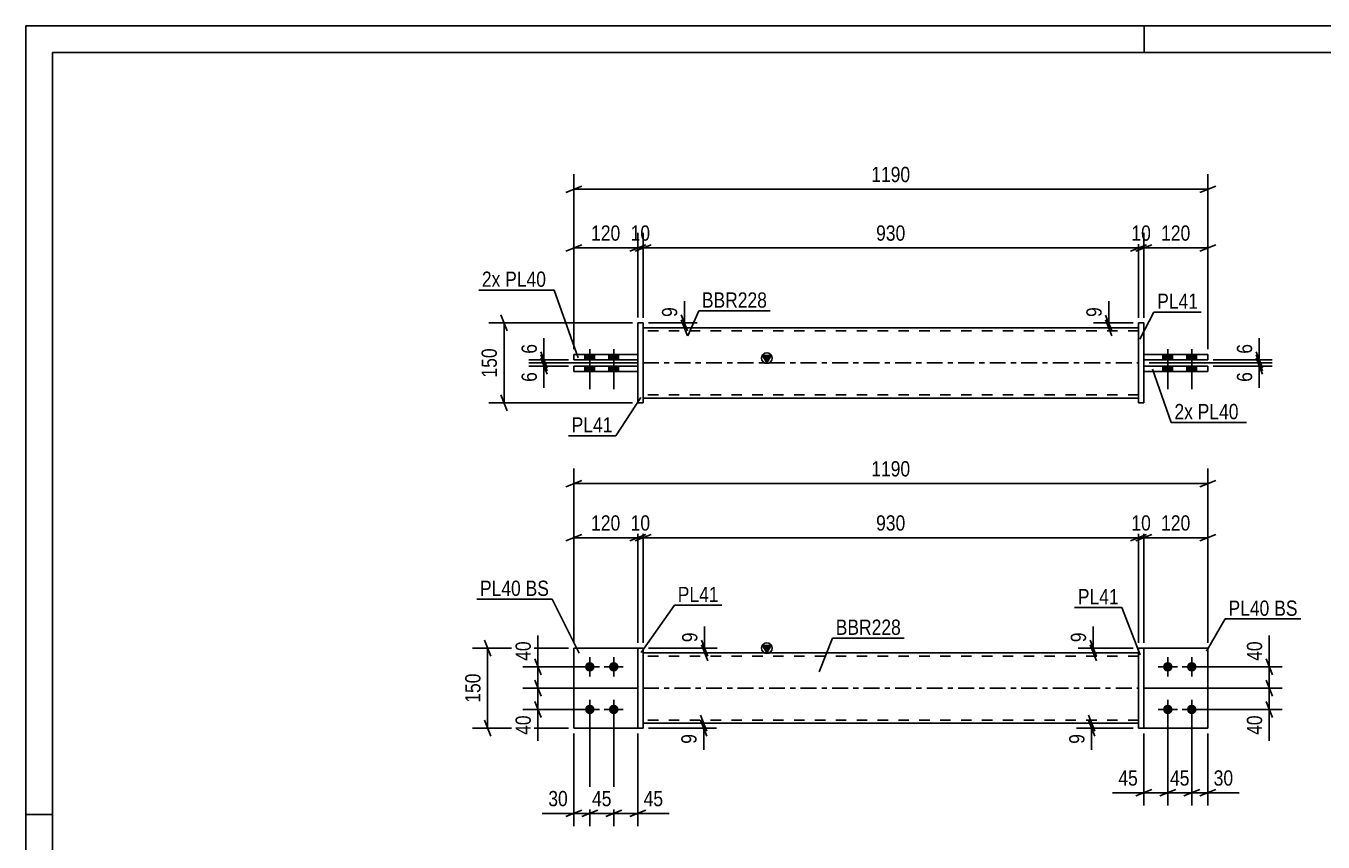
# Model space of a CAD drawing. Header units: millimetres. Extents: x 0 to 420, y 0 to 297.
# Drawn here: x 0 to 243.6, y 143.8 to 297 of the extents above; entities that cross this region are included whole.
import ezdxf

# ---------------------------------------------------------------- set-up
doc = ezdxf.new("R2010")
doc.units = ezdxf.units.MM
doc.linetypes.add('DXK_LINE_DOT2', pattern=[3.9198, 1.9599, -1.9599])
doc.linetypes.add('DXK_LINE_DOT3', pattern=[5.9187, 2.979, -0.9799, 0.9799, -0.9799])
doc.styles.add('Arial Narrow', font='ARIALN.TTF', dxfattribs={"height": 0.2})

# ---------------------------------------------------------------- blocks, each defined once
blk = doc.blocks.new('Unknown-581593224-1127')
at = {"color": 5, "linetype": 'Continuous'}
for p, q in [((420, 297), (0, 297)), ((0, 297), (0, 0)), ((0, 292), (0, 297)), ((210, 292), (210, 297)), ((415, 292), (5, 292)), ((5, 292), (5, 5)), ((5, 149), (0, 149))]:
    blk.add_line(p, q, dxfattribs=at)
blk = doc.blocks.new('Part-581593224-1392 - 1364')
at = {"color": 2, "linetype": 'Continuous'}
for p, q in [((209.92, 180.2), (208.92, 180.2)), ((208.92, 165.2), (208.92, 180.2)), ((209.92, 180.2), (209.92, 165.2)), ((209.92, 165.2), (208.92, 165.2))]:
    blk.add_line(p, q, dxfattribs=at)
blk = doc.blocks.new('Bolt-581593224-1403 - 1364')
at = {"linetype": 'Continuous'}
for points in [[(105.88, 175.8, -1), (105.88, 177.6, -1)], [(110.38, 175.8, -1), (110.38, 177.6, -1)], [(105.88, 167.8, -1), (105.88, 169.6, -1)], [(110.38, 167.8, -1), (110.38, 169.6, -1)]]:
    blk.add_hatch(color=1, dxfattribs=at).paths.add_polyline_path(points)
at = {"color": 1, "linetype": 'Continuous'}
for p, q in [((105.88, 174.9), (105.88, 178.5)), ((110.38, 174.9), (110.38, 178.5)), ((107.68, 176.7), (104.08, 176.7)), ((112.18, 176.7), (108.58, 176.7)), ((107.68, 168.7), (104.08, 168.7)), ((105.88, 166.9), (105.88, 170.5)), ((112.18, 168.7), (108.58, 168.7)), ((110.38, 166.9), (110.38, 170.5))]:
    blk.add_line(p, q, dxfattribs=at)
blk = doc.blocks.new('Bolt-581593224-1404 - 1364')
at = {"linetype": 'Continuous'}
for points in [[(214.42, 177.6, -1), (214.42, 175.8, -1)], [(218.92, 177.6, -1), (218.92, 175.8, -1)], [(214.42, 169.6, -1), (214.42, 167.8, -1)], [(218.92, 169.6, -1), (218.92, 167.8, -1)]]:
    blk.add_hatch(color=1, dxfattribs=at).paths.add_polyline_path(points)
at = {"color": 1, "linetype": 'Continuous'}
for p, q in [((214.42, 178.5), (214.42, 174.9)), ((218.92, 178.5), (218.92, 174.9)), ((212.62, 176.7), (216.22, 176.7)), ((217.12, 176.7), (220.72, 176.7)), ((212.62, 168.7), (216.22, 168.7)), ((214.42, 170.5), (214.42, 166.9)), ((217.12, 168.7), (220.72, 168.7)), ((218.92, 170.5), (218.92, 166.9))]:
    blk.add_line(p, q, dxfattribs=at)
blk = doc.blocks.new('Part-581593224-1409 - 1364')
at = {"color": 2, "linetype": 'Continuous'}
for p, q in [((115.88, 180.2), (114.88, 180.2)), ((114.88, 180.2), (114.88, 165.2)), ((115.88, 165.2), (115.88, 180.2)), ((115.88, 165.2), (114.88, 165.2))]:
    blk.add_line(p, q, dxfattribs=at)
blk = doc.blocks.new('Part-581593224-1424 - 1364')
at = {"color": 7, "linetype": 'DXK_LINE_DOT2'}
for p, q in [((114.88, 180.2), (102.88, 180.2)), ((102.88, 180.2), (102.88, 165.2)), ((114.88, 165.2), (114.88, 180.2)), ((102.88, 165.2), (114.88, 165.2))]:
    blk.add_line(p, q, dxfattribs=at)
blk = doc.blocks.new('Part-581593224-1429 - 1364')
at = {"color": 2, "linetype": 'Continuous'}
for p, q in [((114.88, 180.2), (102.88, 180.2)), ((102.88, 165.2), (102.88, 180.2)), ((114.88, 165.2), (102.88, 165.2))]:
    blk.add_line(p, q, dxfattribs=at)
at = {"color": 7, "linetype": 'DXK_LINE_DOT2'}
blk.add_line((114.88, 165.2), (114.88, 180.2), dxfattribs=at)
blk = doc.blocks.new('Part-581593224-1444 - 1364')
at = {"linetype": 'Continuous'}
blk.add_hatch(color=2, dxfattribs=at).paths.add_polyline_path([(139.14, 179.3), (138.34, 180.7), (139.94, 180.7)])
at = {"color": 2, "linetype": 'Continuous'}
for p, q in [((139.14, 179.3), (138.34, 180.7)), ((138.34, 180.7), (139.94, 180.7)), ((139.94, 180.7), (139.14, 179.3)), ((115.88, 179.3), (208.92, 179.3)), ((115.88, 166.1), (208.92, 166.1))]:
    blk.add_line(p, q, dxfattribs=at)
at = {"color": 7, "linetype": 'DXK_LINE_DOT2'}
for p, q in [((115.88, 166.1), (115.88, 179.3)), ((208.92, 178.7), (115.88, 178.7)), ((208.92, 179.3), (208.92, 166.1)), ((208.92, 166.7), (115.88, 166.7))]:
    blk.add_line(p, q, dxfattribs=at)
at = {"color": 7, "linetype": 'DXK_LINE_DOT3'}
blk.add_line((115.88, 172.7), (208.92, 172.7), dxfattribs=at)
at = {"color": 2, "linetype": 'Continuous'}
blk.add_circle((139.14, 180.2), 1, dxfattribs=at)
blk = doc.blocks.new('Part-581593224-1449 - 1364')
at = {"color": 2, "linetype": 'Continuous'}
for p, q in [((221.92, 180.2), (209.92, 180.2)), ((221.92, 165.2), (221.92, 180.2)), ((209.92, 165.2), (221.92, 165.2))]:
    blk.add_line(p, q, dxfattribs=at)
at = {"color": 7, "linetype": 'DXK_LINE_DOT2'}
blk.add_line((209.92, 180.2), (209.92, 165.2), dxfattribs=at)
blk = doc.blocks.new('Part-581593224-1454 - 1364')
at = {"color": 7, "linetype": 'DXK_LINE_DOT2'}
for p, q in [((221.92, 180.2), (209.92, 180.2)), ((209.92, 180.2), (209.92, 165.2)), ((221.92, 165.2), (221.92, 180.2)), ((209.92, 165.2), (221.92, 165.2))]:
    blk.add_line(p, q, dxfattribs=at)
blk = doc.blocks.new('Part-581593224-1786 - 1771')
at = {"color": 2, "linetype": 'Continuous'}
for p, q in [((102.88, 235.35), (114.88, 235.35)), ((102.88, 234.35), (102.88, 235.35)), ((114.88, 234.35), (102.88, 234.35)), ((114.88, 235.35), (114.88, 234.35))]:
    blk.add_line(p, q, dxfattribs=at)
blk = doc.blocks.new('Part-581593224-1781 - 1771')
at = {"color": 2, "linetype": 'Continuous'}
for p, q in [((115.88, 241.25), (114.88, 241.25)), ((114.88, 241.25), (114.88, 226.25)), ((115.88, 226.25), (115.88, 241.25)), ((114.88, 226.25), (115.88, 226.25))]:
    blk.add_line(p, q, dxfattribs=at)
blk = doc.blocks.new('Part-581593224-1791 - 1771')
at = {"color": 2, "linetype": 'Continuous'}
for p, q in [((102.88, 232.15), (102.88, 233.15)), ((102.88, 233.15), (114.88, 233.15)), ((114.88, 232.15), (102.88, 232.15)), ((114.88, 233.15), (114.88, 232.15))]:
    blk.add_line(p, q, dxfattribs=at)
blk = doc.blocks.new('Bolt-581593224-1775 - 1771')
at = {"linetype": 'Continuous'}
for points in [[(104.98, 234.35), (106.78, 234.35), (106.78, 235.35), (104.98, 235.35)], [(104.98, 234.35), (106.78, 234.35), (106.78, 235.35), (104.98, 235.35)], [(109.48, 234.35), (111.28, 234.35), (111.28, 235.35), (109.48, 235.35)], [(109.48, 234.35), (111.28, 234.35), (111.28, 235.35), (109.48, 235.35)], [(104.98, 232.15), (106.78, 232.15), (106.78, 233.15), (104.98, 233.15)], [(104.98, 232.15), (106.78, 232.15), (106.78, 233.15), (104.98, 233.15)], [(109.48, 232.15), (111.28, 232.15), (111.28, 233.15), (109.48, 233.15)], [(109.48, 232.15), (111.28, 232.15), (111.28, 233.15), (109.48, 233.15)]]:
    blk.add_hatch(color=1, dxfattribs=at).paths.add_polyline_path(points)
at = {"color": 1, "linetype": 'Continuous'}
for p, q in [((105.88, 236.35), (105.88, 228.85)), ((105.88, 236.35), (105.88, 228.85)), ((110.38, 236.35), (110.38, 228.85)), ((110.38, 236.35), (110.38, 228.85)), ((104.98, 235.35), (104.98, 234.35)), ((104.98, 235.35), (104.98, 234.35)), ((106.78, 235.35), (106.78, 234.35)), ((106.78, 235.35), (106.78, 234.35)), ((109.48, 235.35), (109.48, 234.35)), ((109.48, 235.35), (109.48, 234.35)), ((111.28, 235.35), (111.28, 234.35)), ((111.28, 235.35), (111.28, 234.35)), ((104.98, 233.15), (104.98, 232.15)), ((104.98, 233.15), (104.98, 232.15)), ((106.78, 233.15), (106.78, 232.15)), ((106.78, 233.15), (106.78, 232.15)), ((109.48, 233.15), (109.48, 232.15)), ((109.48, 233.15), (109.48, 232.15)), ((111.28, 233.15), (111.28, 232.15)), ((111.28, 233.15), (111.28, 232.15))]:
    blk.add_line(p, q, dxfattribs=at)
blk = doc.blocks.new('Bolt-581593224-1776 - 1771')
at = {"linetype": 'Continuous'}
for points in [[(215.32, 235.34), (213.52, 235.34), (213.52, 234.34), (215.32, 234.34)], [(215.32, 235.34), (213.52, 235.34), (213.52, 234.34), (215.32, 234.34)], [(219.82, 235.34), (218.02, 235.34), (218.02, 234.34), (219.82, 234.34)], [(219.82, 235.34), (218.02, 235.34), (218.02, 234.34), (219.82, 234.34)], [(215.32, 233.14), (213.52, 233.14), (213.52, 232.14), (215.32, 232.14)], [(215.32, 233.14), (213.52, 233.14), (213.52, 232.14), (215.32, 232.14)], [(219.82, 233.14), (218.02, 233.14), (218.02, 232.14), (219.82, 232.14)], [(219.82, 233.14), (218.02, 233.14), (218.02, 232.14), (219.82, 232.14)]]:
    blk.add_hatch(color=1, dxfattribs=at).paths.add_polyline_path(points)
at = {"color": 1, "linetype": 'Continuous'}
for p, q in [((214.42, 236.34), (214.42, 228.84)), ((214.42, 236.34), (214.42, 228.84)), ((218.92, 236.34), (218.92, 228.84)), ((218.92, 236.34), (218.92, 228.84)), ((213.52, 235.34), (213.52, 234.34)), ((213.52, 235.34), (213.52, 234.34)), ((215.32, 235.34), (215.32, 234.34)), ((215.32, 235.34), (215.32, 234.34)), ((218.02, 235.34), (218.02, 234.34)), ((218.02, 235.34), (218.02, 234.34)), ((219.82, 235.34), (219.82, 234.34)), ((219.82, 235.34), (219.82, 234.34)), ((213.52, 233.14), (213.52, 232.14)), ((213.52, 233.14), (213.52, 232.14)), ((215.32, 233.14), (215.32, 232.14)), ((215.32, 233.14), (215.32, 232.14)), ((218.02, 233.14), (218.02, 232.14)), ((218.02, 233.14), (218.02, 232.14)), ((219.82, 233.14), (219.82, 232.14)), ((219.82, 233.14), (219.82, 232.14))]:
    blk.add_line(p, q, dxfattribs=at)
blk = doc.blocks.new('Part-581593224-1796 - 1771')
at = {"color": 2, "linetype": 'Continuous'}
for p, q in [((208.92, 226.24), (208.92, 241.24)), ((208.92, 241.24), (209.92, 241.24)), ((209.92, 241.24), (209.92, 226.24)), ((209.92, 226.24), (208.92, 226.24))]:
    blk.add_line(p, q, dxfattribs=at)
blk = doc.blocks.new('Part-581593224-1801 - 1771')
at = {"linetype": 'Continuous'}
blk.add_hatch(color=2, dxfattribs=at).paths.add_polyline_path([(139.14, 233.74), (138.34, 235.14), (139.94, 235.14)])
at = {"color": 2, "linetype": 'Continuous'}
for p, q in [((115.88, 240.34), (208.92, 240.34)), ((139.14, 233.74), (138.34, 235.14)), ((138.34, 235.14), (139.94, 235.14)), ((139.94, 235.14), (139.14, 233.74)), ((115.88, 227.14), (208.92, 227.14))]:
    blk.add_line(p, q, dxfattribs=at)
at = {"color": 7, "linetype": 'DXK_LINE_DOT2'}
for p, q in [((115.88, 240.34), (115.88, 227.14)), ((208.92, 239.74), (115.88, 239.74)), ((208.92, 240.34), (208.92, 227.14)), ((208.92, 227.74), (115.88, 227.74))]:
    blk.add_line(p, q, dxfattribs=at)
at = {"color": 7, "linetype": 'DXK_LINE_DOT3'}
blk.add_line((115.88, 233.74), (208.92, 233.74), dxfattribs=at)
at = {"color": 2, "linetype": 'Continuous'}
blk.add_circle((139.14, 234.64), 1, dxfattribs=at)
blk = doc.blocks.new('Part-581593224-1806 - 1771')
at = {"color": 2, "linetype": 'Continuous'}
for p, q in [((221.92, 233.14), (209.92, 233.14)), ((209.92, 233.14), (209.92, 232.14)), ((209.92, 232.14), (221.92, 232.14)), ((221.92, 232.14), (221.92, 233.14))]:
    blk.add_line(p, q, dxfattribs=at)
blk = doc.blocks.new('Part-581593224-1811 - 1771')
at = {"color": 2, "linetype": 'Continuous'}
for p, q in [((221.92, 235.34), (209.92, 235.34)), ((209.92, 235.34), (209.92, 234.34)), ((209.92, 234.34), (221.92, 234.34)), ((221.92, 234.34), (221.92, 235.34))]:
    blk.add_line(p, q, dxfattribs=at)
blk = doc.blocks.new('StraightDimension-581593224-1456 - 1364')
at = {"color": 7, "linetype": 'Continuous'}
for p, q in [((199.82, 181.7), (201.02, 178.7)), ((201.02, 177.8), (199.82, 180.8)), ((207.92, 180.2), (197.57, 180.2)), ((207.92, 179.3), (197.57, 179.3)), ((200.42, 179.3), (200.42, 180.2))]:
    blk.add_line(p, q, dxfattribs=at)
at = {"color": 0}
blk.add_wipeout([(199.67, 183.75), (195.47, 183.75), (195.47, 180.72), (199.67, 180.72)], dxfattribs=at)
at = {"color": 7, "linetype": 'Continuous'}
blk.add_line((200.42, 180.2), (200.42, 184.28), dxfattribs=at)
blk.add_line((200.42, 180.2), (200.42, 184.28), dxfattribs=at)
at = {"color": 3, "style": 'Arial Narrow'}
blk.add_text('9', height=2.86, rotation=90.0002, dxfattribs=at).set_placement((199.07, 181.32))
blk = doc.blocks.new('StraightDimension-581593224-1467 - 1364')
at = {"color": 7, "linetype": 'Continuous'}
for p, q in [((232.88, 178.2), (234.08, 175.2)), ((219.92, 176.7), (235.88, 176.7)), ((233.48, 172.7), (233.48, 176.7)), ((234.08, 171.2), (232.88, 174.2)), ((209.92, 172.7), (235.88, 172.7))]:
    blk.add_line(p, q, dxfattribs=at)
at = {"color": 0}
blk.add_wipeout([(232.73, 182.08), (228.53, 182.08), (228.53, 177.22), (232.73, 177.22)], dxfattribs=at)
at = {"color": 7, "linetype": 'Continuous'}
blk.add_line((233.48, 176.7), (233.48, 182.6), dxfattribs=at)
blk.add_line((233.48, 176.7), (233.48, 182.6), dxfattribs=at)
at = {"color": 3, "style": 'Arial Narrow'}
blk.add_text('40', height=2.863, rotation=90.0002, dxfattribs=at).set_placement((232.13, 177.82))
blk = doc.blocks.new('StraightDimension-581593224-1718 - 1364')
at = {"color": 7, "linetype": 'Continuous'}
for p, q in [((102.88, 181.2), (102.88, 203.77)), ((114.88, 181.2), (114.88, 203.77)), ((101.38, 200.32), (104.38, 201.52)), ((102.88, 200.92), (114.88, 200.92)), ((116.38, 201.52), (113.38, 200.32))]:
    blk.add_line(p, q, dxfattribs=at)
at = {"color": 0}
blk.add_wipeout([(112.22, 201.67), (112.22, 205.87), (105.53, 205.87), (105.53, 201.67)], dxfattribs=at)
at = {"color": 3, "style": 'Arial Narrow'}
blk.add_text('120', height=2.863, dxfattribs=at).set_placement((106.13, 202.27))
blk = doc.blocks.new('StraightDimension-581593224-1590 - 1364')
at = {"color": 7, "linetype": 'Continuous'}
for p, q in [((126.83, 181.7), (128.03, 178.7)), ((128.03, 177.8), (126.83, 180.8)), ((116.88, 180.2), (129.83, 180.2)), ((116.88, 179.3), (129.83, 179.3)), ((127.43, 179.3), (127.43, 180.2))]:
    blk.add_line(p, q, dxfattribs=at)
at = {"color": 0}
blk.add_wipeout([(126.68, 183.75), (122.48, 183.75), (122.48, 180.72), (126.68, 180.72)], dxfattribs=at)
at = {"color": 7, "linetype": 'Continuous'}
blk.add_line((127.43, 180.2), (127.43, 184.28), dxfattribs=at)
blk.add_line((127.43, 180.2), (127.43, 184.28), dxfattribs=at)
at = {"color": 3, "style": 'Arial Narrow'}
blk.add_text('9', height=2.86, rotation=90.0002, dxfattribs=at).set_placement((126.08, 181.32))
blk = doc.blocks.new('StraightDimension-581593224-1599 - 1364')
at = {"color": 7, "linetype": 'Continuous'}
for p, q in [((116.88, 166.1), (129.68, 166.1)), ((126.68, 167.6), (127.88, 164.6)), ((127.88, 163.7), (126.68, 166.7)), ((127.28, 165.2), (127.28, 166.1)), ((116.88, 165.2), (129.68, 165.2))]:
    blk.add_line(p, q, dxfattribs=at)
at = {"color": 0}
blk.add_wipeout([(126.53, 164.67), (122.33, 164.67), (122.33, 161.65), (126.53, 161.65)], dxfattribs=at)
at = {"color": 7, "linetype": 'Continuous'}
blk.add_line((127.28, 165.2), (127.28, 161.12), dxfattribs=at)
blk.add_line((127.28, 165.2), (127.28, 161.12), dxfattribs=at)
at = {"color": 3, "style": 'Arial Narrow'}
blk.add_text('9', height=2.86, rotation=90.0002, dxfattribs=at).set_placement((125.93, 162.25))
blk = doc.blocks.new('StraightDimension-581593224-1530 - 1364')
at = {"color": 7, "linetype": 'Continuous'}
for p, q in [((214.42, 167.7), (214.42, 150.65)), ((218.92, 167.7), (218.92, 150.65)), ((212.92, 152.45), (215.92, 153.65)), ((220.42, 153.65), (217.42, 152.45)), ((214.42, 153.05), (218.92, 153.05))]:
    blk.add_line(p, q, dxfattribs=at)
at = {"color": 0}
blk.add_wipeout([(219.09, 153.8), (219.09, 158), (214.24, 158), (214.24, 153.8)], dxfattribs=at)
at = {"color": 3, "style": 'Arial Narrow'}
blk.add_text('45', height=2.863, dxfattribs=at).set_placement((214.84, 154.4))
blk = doc.blocks.new('StraightDimension-581593224-1540 - 1364')
at = {"color": 7, "linetype": 'Continuous'}
for p, q in [((218.92, 167.7), (218.92, 150.65)), ((221.92, 164.2), (221.92, 150.65)), ((217.42, 152.45), (220.42, 153.65)), ((223.42, 153.65), (220.42, 152.45)), ((218.92, 153.05), (221.92, 153.05))]:
    blk.add_line(p, q, dxfattribs=at)
at = {"color": 0}
blk.add_wipeout([(227.3, 153.8), (227.3, 158), (222.44, 158), (222.44, 153.8)], dxfattribs=at)
at = {"color": 7, "linetype": 'Continuous'}
blk.add_line((221.92, 153.05), (227.82, 153.05), dxfattribs=at)
blk.add_line((221.92, 153.05), (227.82, 153.05), dxfattribs=at)
at = {"color": 3, "style": 'Arial Narrow'}
blk.add_text('30', height=2.863, dxfattribs=at).set_placement((223.04, 154.4))
blk = doc.blocks.new('StraightDimension-581593224-1653 - 1364')
at = {"color": 7, "linetype": 'Continuous'}
for p, q in [((209.92, 181.2), (209.92, 203.77)), ((221.92, 181.2), (221.92, 203.77)), ((208.42, 200.32), (211.42, 201.52)), ((209.92, 200.92), (221.92, 200.92)), ((223.42, 201.52), (220.42, 200.32))]:
    blk.add_line(p, q, dxfattribs=at)
at = {"color": 0}
blk.add_wipeout([(219.26, 201.67), (219.26, 205.87), (212.57, 205.87), (212.57, 201.67)], dxfattribs=at)
at = {"color": 3, "style": 'Arial Narrow'}
blk.add_text('120', height=2.863, dxfattribs=at).set_placement((213.17, 202.27))
blk = doc.blocks.new('StraightDimension-581593224-1692 - 1364')
at = {"color": 7, "linetype": 'Continuous'}
for p, q in [((115.88, 181.2), (115.88, 203.77)), ((208.92, 181.2), (208.92, 203.77)), ((117.38, 201.52), (114.38, 200.32)), ((115.88, 200.92), (208.92, 200.92)), ((207.42, 200.32), (210.42, 201.52))]:
    blk.add_line(p, q, dxfattribs=at)
at = {"color": 0}
blk.add_wipeout([(165.74, 201.67), (165.74, 205.87), (159.05, 205.87), (159.05, 201.67)], dxfattribs=at)
at = {"color": 3, "style": 'Arial Narrow'}
blk.add_text('930', height=2.863, dxfattribs=at).set_placement((159.65, 202.27))
blk = doc.blocks.new('StraightDimension-581593224-1628 - 1364')
at = {"color": 7, "linetype": 'Continuous'}
for p, q in [((105.88, 167.7), (105.88, 146.78)), ((102.88, 164.2), (102.88, 146.78)), ((101.38, 148.58), (104.38, 149.78)), ((102.88, 149.18), (105.88, 149.18)), ((107.38, 149.78), (104.38, 148.58))]:
    blk.add_line(p, q, dxfattribs=at)
at = {"color": 0}
blk.add_wipeout([(102.35, 149.93), (102.35, 154.13), (97.49, 154.13), (97.49, 149.93)], dxfattribs=at)
at = {"color": 7, "linetype": 'Continuous'}
blk.add_line((102.88, 149.18), (96.97, 149.18), dxfattribs=at)
blk.add_line((102.88, 149.18), (96.97, 149.18), dxfattribs=at)
at = {"color": 3, "style": 'Arial Narrow'}
blk.add_text('30', height=2.863, dxfattribs=at).set_placement((98.09, 150.53))
blk = doc.blocks.new('StraightDimension-581593224-1675 - 1364')
at = {"color": 7, "linetype": 'Continuous'}
for p, q in [((208.92, 181.2), (208.92, 203.77)), ((209.92, 181.2), (209.92, 203.77)), ((207.42, 200.32), (210.42, 201.52)), ((211.42, 201.52), (208.42, 200.32)), ((208.92, 200.92), (209.92, 200.92))]:
    blk.add_line(p, q, dxfattribs=at)
at = {"color": 0}
blk.add_wipeout([(211.84, 201.67), (211.84, 205.87), (206.99, 205.87), (206.99, 201.67)], dxfattribs=at)
at = {"color": 3, "style": 'Arial Narrow'}
blk.add_text('10', height=2.863, dxfattribs=at).set_placement((207.59, 202.27))
blk = doc.blocks.new('StraightDimension-581593224-1486 - 1364')
at = {"color": 7, "linetype": 'Continuous'}
for p, q in [((232.88, 174.2), (234.08, 171.2)), ((209.92, 172.7), (235.88, 172.7)), ((233.48, 168.7), (233.48, 172.7)), ((219.92, 168.7), (235.88, 168.7)), ((234.08, 167.2), (232.88, 170.2))]:
    blk.add_line(p, q, dxfattribs=at)
at = {"color": 0}
blk.add_wipeout([(232.73, 168.17), (228.53, 168.17), (228.53, 163.32), (232.73, 163.32)], dxfattribs=at)
at = {"color": 7, "linetype": 'Continuous'}
blk.add_line((233.48, 168.7), (233.48, 162.79), dxfattribs=at)
blk.add_line((233.48, 168.7), (233.48, 162.79), dxfattribs=at)
at = {"color": 3, "style": 'Arial Narrow'}
blk.add_text('40', height=2.863, rotation=90.0002, dxfattribs=at).set_placement((232.13, 163.92))
blk = doc.blocks.new('StraightDimension-581593224-1500 - 1364')
at = {"color": 7, "linetype": 'Continuous'}
for p, q in [((87.3, 178.7), (86.1, 181.7)), ((101.88, 180.2), (83.85, 180.2)), ((86.7, 165.2), (86.7, 180.2)), ((86.1, 166.7), (87.3, 163.7)), ((101.88, 165.2), (83.85, 165.2))]:
    blk.add_line(p, q, dxfattribs=at)
at = {"color": 0}
blk.add_wipeout([(85.95, 176.04), (81.75, 176.04), (81.75, 169.36), (85.95, 169.36)], dxfattribs=at)
at = {"color": 3, "style": 'Arial Narrow'}
blk.add_text('150', height=2.863, rotation=90.0002, dxfattribs=at).set_placement((85.35, 169.96))
blk = doc.blocks.new('StraightDimension-581593224-1514 - 1364')
at = {"color": 7, "linetype": 'Continuous'}
for p, q in [((214.42, 167.7), (214.42, 150.65)), ((209.92, 164.2), (209.92, 150.65)), ((208.42, 152.45), (211.42, 153.65)), ((215.92, 153.65), (212.92, 152.45)), ((209.92, 153.05), (214.42, 153.05))]:
    blk.add_line(p, q, dxfattribs=at)
at = {"color": 0}
blk.add_wipeout([(209.39, 153.8), (209.39, 158), (204.54, 158), (204.54, 153.8)], dxfattribs=at)
at = {"color": 7, "linetype": 'Continuous'}
blk.add_line((209.92, 153.05), (204.01, 153.05), dxfattribs=at)
blk.add_line((209.92, 153.05), (204.01, 153.05), dxfattribs=at)
at = {"color": 3, "style": 'Arial Narrow'}
blk.add_text('45', height=2.863, dxfattribs=at).set_placement((205.14, 154.4))
blk = doc.blocks.new('StraightDimension-581593224-1554 - 1364')
at = {"color": 7, "linetype": 'Continuous'}
for p, q in [((207.92, 166.1), (197.27, 166.1)), ((199.52, 167.6), (200.72, 164.6)), ((200.72, 163.7), (199.52, 166.7)), ((200.12, 165.2), (200.12, 166.1)), ((207.92, 165.2), (197.27, 165.2))]:
    blk.add_line(p, q, dxfattribs=at)
at = {"color": 0}
blk.add_wipeout([(199.37, 164.67), (195.17, 164.67), (195.17, 161.65), (199.37, 161.65)], dxfattribs=at)
at = {"color": 7, "linetype": 'Continuous'}
blk.add_line((200.12, 165.2), (200.12, 161.12), dxfattribs=at)
blk.add_line((200.12, 165.2), (200.12, 161.12), dxfattribs=at)
at = {"color": 3, "style": 'Arial Narrow'}
blk.add_text('9', height=2.86, rotation=90.0002, dxfattribs=at).set_placement((198.77, 162.25))
blk = doc.blocks.new('StraightDimension-581593224-1563 - 1364')
at = {"color": 7, "linetype": 'Continuous'}
for p, q in [((95.55, 178.2), (96.75, 175.2)), ((104.88, 176.7), (93.3, 176.7)), ((96.15, 172.7), (96.15, 176.7)), ((96.75, 171.2), (95.55, 174.2)), ((114.88, 172.7), (93.3, 172.7))]:
    blk.add_line(p, q, dxfattribs=at)
at = {"color": 0}
blk.add_wipeout([(95.4, 182.08), (91.2, 182.08), (91.2, 177.22), (95.4, 177.22)], dxfattribs=at)
at = {"color": 7, "linetype": 'Continuous'}
blk.add_line((96.15, 176.7), (96.15, 182.6), dxfattribs=at)
blk.add_line((96.15, 176.7), (96.15, 182.6), dxfattribs=at)
at = {"color": 3, "style": 'Arial Narrow'}
blk.add_text('40', height=2.863, rotation=90.0002, dxfattribs=at).set_placement((94.8, 177.82))
blk = doc.blocks.new('StraightDimension-581593224-1576 - 1364')
at = {"color": 7, "linetype": 'Continuous'}
for p, q in [((95.55, 174.2), (96.75, 171.2)), ((114.88, 172.7), (93.3, 172.7)), ((96.15, 168.7), (96.15, 172.7)), ((104.88, 168.7), (93.3, 168.7)), ((96.75, 167.2), (95.55, 170.2))]:
    blk.add_line(p, q, dxfattribs=at)
at = {"color": 0}
blk.add_wipeout([(95.4, 168.17), (91.2, 168.17), (91.2, 163.32), (95.4, 163.32)], dxfattribs=at)
at = {"color": 7, "linetype": 'Continuous'}
blk.add_line((96.15, 168.7), (96.15, 162.79), dxfattribs=at)
blk.add_line((96.15, 168.7), (96.15, 162.79), dxfattribs=at)
at = {"color": 3, "style": 'Arial Narrow'}
blk.add_text('40', height=2.863, rotation=90.0002, dxfattribs=at).set_placement((94.8, 163.92))
blk = doc.blocks.new('StraightDimension-581593224-1608 - 1364')
at = {"color": 7, "linetype": 'Continuous'}
for p, q in [((110.38, 167.7), (110.38, 146.78)), ((114.88, 164.2), (114.88, 146.78)), ((108.88, 148.58), (111.88, 149.78)), ((110.38, 149.18), (114.88, 149.18)), ((116.38, 149.78), (113.38, 148.58))]:
    blk.add_line(p, q, dxfattribs=at)
at = {"color": 0}
blk.add_wipeout([(120.26, 149.93), (120.26, 154.13), (115.4, 154.13), (115.4, 149.93)], dxfattribs=at)
at = {"color": 7, "linetype": 'Continuous'}
blk.add_line((114.88, 149.18), (120.78, 149.18), dxfattribs=at)
blk.add_line((114.88, 149.18), (120.78, 149.18), dxfattribs=at)
at = {"color": 3, "style": 'Arial Narrow'}
blk.add_text('45', height=2.863, dxfattribs=at).set_placement((116, 150.53))
blk = doc.blocks.new('StraightDimension-581593224-1621 - 1364')
at = {"color": 7, "linetype": 'Continuous'}
for p, q in [((105.88, 167.7), (105.88, 146.78)), ((110.38, 167.7), (110.38, 146.78)), ((104.38, 148.58), (107.38, 149.78)), ((105.88, 149.18), (110.38, 149.18)), ((111.88, 149.78), (108.88, 148.58))]:
    blk.add_line(p, q, dxfattribs=at)
at = {"color": 0}
blk.add_wipeout([(110.55, 149.93), (110.55, 154.13), (105.7, 154.13), (105.7, 149.93)], dxfattribs=at)
at = {"color": 3, "style": 'Arial Narrow'}
blk.add_text('45', height=2.863, dxfattribs=at).set_placement((106.3, 150.53))
blk = doc.blocks.new('StraightDimension-581593224-1639 - 1364')
at = {"color": 7, "linetype": 'Continuous'}
for p, q in [((102.88, 181.2), (102.88, 213.94)), ((221.92, 181.2), (221.92, 213.94)), ((104.38, 211.69), (101.38, 210.49)), ((102.88, 211.09), (221.92, 211.09)), ((220.42, 210.49), (223.42, 211.69))]:
    blk.add_line(p, q, dxfattribs=at)
at = {"color": 0}
blk.add_wipeout([(166.65, 211.84), (166.65, 216.04), (158.14, 216.04), (158.14, 211.84)], dxfattribs=at)
at = {"color": 3, "style": 'Arial Narrow'}
blk.add_text('1190', height=2.863, dxfattribs=at).set_placement((158.74, 212.44))
blk = doc.blocks.new('StraightDimension-581593224-1701 - 1364')
at = {"color": 7, "linetype": 'Continuous'}
for p, q in [((114.88, 181.2), (114.88, 203.77)), ((115.88, 181.2), (115.88, 203.77)), ((113.38, 200.32), (116.38, 201.52)), ((117.38, 201.52), (114.38, 200.32)), ((114.88, 200.92), (115.88, 200.92))]:
    blk.add_line(p, q, dxfattribs=at)
at = {"color": 0}
blk.add_wipeout([(117.8, 201.67), (117.8, 205.87), (112.95, 205.87), (112.95, 201.67)], dxfattribs=at)
at = {"color": 3, "style": 'Arial Narrow'}
blk.add_text('10', height=2.863, dxfattribs=at).set_placement((113.55, 202.27))
blk = doc.blocks.new('StraightDimension-581593224-1824 - 1771')
at = {"color": 7, "linetype": 'Continuous'}
for p, q in [((113.38, 254.74), (116.38, 255.94)), ((117.38, 255.94), (114.38, 254.74)), ((114.88, 242.25), (114.88, 258.19)), ((115.88, 242.25), (115.88, 258.19)), ((114.88, 255.34), (115.88, 255.34))]:
    blk.add_line(p, q, dxfattribs=at)
at = {"color": 0}
blk.add_wipeout([(117.8, 256.09), (117.8, 260.29), (112.95, 260.29), (112.95, 256.09)], dxfattribs=at)
at = {"color": 3, "style": 'Arial Narrow'}
blk.add_text('10', height=2.863, dxfattribs=at).set_placement((113.55, 256.69))
blk = doc.blocks.new('StraightDimension-581593224-1834 - 1771')
at = {"color": 7, "linetype": 'Continuous'}
for p, q in [((101.38, 254.74), (104.38, 255.94)), ((102.88, 236.35), (102.88, 258.19)), ((116.38, 255.94), (113.38, 254.74)), ((114.88, 242.25), (114.88, 258.19)), ((102.88, 255.34), (114.88, 255.34))]:
    blk.add_line(p, q, dxfattribs=at)
at = {"color": 0}
blk.add_wipeout([(112.22, 256.09), (112.22, 260.29), (105.53, 260.29), (105.53, 256.09)], dxfattribs=at)
at = {"color": 3, "style": 'Arial Narrow'}
blk.add_text('120', height=2.863, dxfattribs=at).set_placement((106.13, 256.69))
blk = doc.blocks.new('StraightDimension-581593224-1939 - 1771')
at = {"color": 7, "linetype": 'Continuous'}
for p, q in [((222.92, 234.34), (234.01, 234.34)), ((231.01, 235.84), (232.21, 232.84)), ((232.21, 232.24), (231.01, 235.24)), ((231.61, 233.74), (231.61, 234.34)), ((210.92, 233.74), (234.01, 233.74))]:
    blk.add_line(p, q, dxfattribs=at)
at = {"color": 0}
blk.add_wipeout([(230.86, 237.9), (226.66, 237.9), (226.66, 234.87), (230.86, 234.87)], dxfattribs=at)
at = {"color": 7, "linetype": 'Continuous'}
blk.add_line((231.61, 234.34), (231.61, 238.42), dxfattribs=at)
blk.add_line((231.61, 234.34), (231.61, 238.42), dxfattribs=at)
at = {"color": 3, "style": 'Arial Narrow'}
blk.add_text('6', height=2.86, rotation=90.0002, dxfattribs=at).set_placement((230.26, 235.47))
blk = doc.blocks.new('StraightDimension-581593224-1875 - 1771')
at = {"color": 7, "linetype": 'Continuous'}
for p, q in [((113.88, 241.25), (86.93, 241.25)), ((90.38, 239.74), (89.18, 242.75)), ((89.78, 226.25), (89.78, 241.25)), ((89.18, 227.75), (90.38, 224.74)), ((113.88, 226.25), (86.93, 226.25))]:
    blk.add_line(p, q, dxfattribs=at)
at = {"color": 0}
blk.add_wipeout([(89.03, 237.09), (84.83, 237.09), (84.83, 230.4), (89.03, 230.4)], dxfattribs=at)
at = {"color": 3, "style": 'Arial Narrow'}
blk.add_text('150', height=2.863, rotation=90.0002, dxfattribs=at).set_placement((88.43, 231))
blk = doc.blocks.new('StraightDimension-581593224-1886 - 1771')
at = {"color": 7, "linetype": 'Continuous'}
for p, q in [((116.88, 241.25), (126.05, 241.25)), ((123.05, 242.75), (124.25, 239.74)), ((124.25, 238.84), (123.05, 241.84)), ((123.65, 240.34), (123.65, 241.25)), ((116.88, 240.34), (126.05, 240.34))]:
    blk.add_line(p, q, dxfattribs=at)
at = {"color": 0}
blk.add_wipeout([(122.9, 244.8), (118.7, 244.8), (118.7, 241.77), (122.9, 241.77)], dxfattribs=at)
at = {"color": 7, "linetype": 'Continuous'}
blk.add_line((123.65, 241.25), (123.65, 245.32), dxfattribs=at)
blk.add_line((123.65, 241.25), (123.65, 245.32), dxfattribs=at)
at = {"color": 3, "style": 'Arial Narrow'}
blk.add_text('9', height=2.86, rotation=90.0002, dxfattribs=at).set_placement((122.3, 242.37))
blk = doc.blocks.new('StraightDimension-581593224-1813 - 1771')
at = {"color": 7, "linetype": 'Continuous'}
for p, q in [((102.88, 236.34), (102.88, 269.19)), ((221.92, 236.34), (221.92, 269.19)), ((104.38, 266.94), (101.38, 265.74)), ((102.88, 266.34), (221.92, 266.34)), ((220.42, 265.74), (223.42, 266.94))]:
    blk.add_line(p, q, dxfattribs=at)
at = {"color": 0}
blk.add_wipeout([(166.65, 267.09), (166.65, 271.29), (158.14, 271.29), (158.14, 267.09)], dxfattribs=at)
at = {"color": 3, "style": 'Arial Narrow'}
blk.add_text('1190', height=2.863, dxfattribs=at).set_placement((158.74, 267.69))
blk = doc.blocks.new('StraightDimension-581593224-1844 - 1771')
at = {"color": 7, "linetype": 'Continuous'}
for p, q in [((117.38, 255.94), (114.38, 254.74)), ((115.88, 242.24), (115.88, 258.19)), ((207.42, 254.74), (210.42, 255.94)), ((208.92, 242.24), (208.92, 258.19)), ((115.88, 255.34), (208.92, 255.34))]:
    blk.add_line(p, q, dxfattribs=at)
at = {"color": 0}
blk.add_wipeout([(165.74, 256.09), (165.74, 260.29), (159.05, 260.29), (159.05, 256.09)], dxfattribs=at)
at = {"color": 3, "style": 'Arial Narrow'}
blk.add_text('930', height=2.863, dxfattribs=at).set_placement((159.65, 256.69))
blk = doc.blocks.new('StraightDimension-581593224-1854 - 1771')
at = {"color": 7, "linetype": 'Continuous'}
for p, q in [((207.42, 254.74), (210.42, 255.94)), ((211.42, 255.94), (208.42, 254.74)), ((208.92, 242.24), (208.92, 258.19)), ((209.92, 242.24), (209.92, 258.19)), ((208.92, 255.34), (209.92, 255.34))]:
    blk.add_line(p, q, dxfattribs=at)
at = {"color": 0}
blk.add_wipeout([(211.84, 256.09), (211.84, 260.29), (206.99, 260.29), (206.99, 256.09)], dxfattribs=at)
at = {"color": 3, "style": 'Arial Narrow'}
blk.add_text('10', height=2.863, dxfattribs=at).set_placement((207.59, 256.69))
blk = doc.blocks.new('StraightDimension-581593224-1864 - 1771')
at = {"color": 7, "linetype": 'Continuous'}
for p, q in [((208.42, 254.74), (211.42, 255.94)), ((209.92, 242.24), (209.92, 258.19)), ((223.42, 255.94), (220.42, 254.74)), ((221.92, 236.34), (221.92, 258.19)), ((209.92, 255.34), (221.92, 255.34))]:
    blk.add_line(p, q, dxfattribs=at)
at = {"color": 0}
blk.add_wipeout([(219.26, 256.09), (219.26, 260.29), (212.57, 260.29), (212.57, 256.09)], dxfattribs=at)
at = {"color": 3, "style": 'Arial Narrow'}
blk.add_text('120', height=2.863, dxfattribs=at).set_placement((213.17, 256.69))
blk = doc.blocks.new('StraightDimension-581593224-1897 - 1771')
at = {"color": 7, "linetype": 'Continuous'}
for p, q in [((101.88, 234.35), (94.43, 234.35)), ((96.68, 235.85), (97.88, 232.85)), ((97.88, 232.24), (96.68, 235.24)), ((97.28, 233.74), (97.28, 234.35)), ((114.88, 233.74), (94.43, 233.74))]:
    blk.add_line(p, q, dxfattribs=at)
at = {"color": 0}
blk.add_wipeout([(96.53, 237.9), (92.33, 237.9), (92.33, 234.87), (96.53, 234.87)], dxfattribs=at)
at = {"color": 7, "linetype": 'Continuous'}
blk.add_line((97.28, 234.35), (97.28, 238.42), dxfattribs=at)
blk.add_line((97.28, 234.35), (97.28, 238.42), dxfattribs=at)
at = {"color": 3, "style": 'Arial Narrow'}
blk.add_text('6', height=2.86, rotation=90.0002, dxfattribs=at).set_placement((95.93, 235.47))
blk = doc.blocks.new('StraightDimension-581593224-1913 - 1771')
at = {"color": 7, "linetype": 'Continuous'}
for p, q in [((96.68, 235.24), (97.88, 232.24)), ((97.88, 231.65), (96.68, 234.65)), ((114.88, 233.74), (94.43, 233.74)), ((101.88, 233.15), (94.43, 233.15)), ((97.28, 233.15), (97.28, 233.74))]:
    blk.add_line(p, q, dxfattribs=at)
at = {"color": 0}
blk.add_wipeout([(96.53, 232.62), (92.33, 232.62), (92.33, 229.59), (96.53, 229.59)], dxfattribs=at)
at = {"color": 7, "linetype": 'Continuous'}
blk.add_line((97.28, 233.15), (97.28, 229.07), dxfattribs=at)
blk.add_line((97.28, 233.15), (97.28, 229.07), dxfattribs=at)
at = {"color": 3, "style": 'Arial Narrow'}
blk.add_text('6', height=2.86, rotation=90.0002, dxfattribs=at).set_placement((95.93, 230.19))
blk = doc.blocks.new('StraightDimension-581593224-1930 - 1771')
at = {"color": 7, "linetype": 'Continuous'}
for p, q in [((231.01, 235.24), (232.21, 232.24)), ((232.21, 231.64), (231.01, 234.64)), ((210.92, 233.74), (234.01, 233.74)), ((222.92, 233.14), (234.01, 233.14)), ((231.61, 233.14), (231.61, 233.74))]:
    blk.add_line(p, q, dxfattribs=at)
at = {"color": 0}
blk.add_wipeout([(230.86, 232.62), (226.66, 232.62), (226.66, 229.59), (230.86, 229.59)], dxfattribs=at)
at = {"color": 7, "linetype": 'Continuous'}
blk.add_line((231.61, 233.14), (231.61, 229.07), dxfattribs=at)
blk.add_line((231.61, 233.14), (231.61, 229.07), dxfattribs=at)
at = {"color": 3, "style": 'Arial Narrow'}
blk.add_text('6', height=2.86, rotation=90.0002, dxfattribs=at).set_placement((230.26, 230.19))
blk = doc.blocks.new('StraightDimension-581593224-1949 - 1771')
at = {"color": 7, "linetype": 'Continuous'}
for p, q in [((207.92, 241.24), (200.49, 241.24)), ((202.74, 242.74), (203.94, 239.74)), ((203.94, 238.84), (202.74, 241.84)), ((203.34, 240.34), (203.34, 241.24)), ((207.92, 240.34), (200.49, 240.34))]:
    blk.add_line(p, q, dxfattribs=at)
at = {"color": 0}
blk.add_wipeout([(202.59, 244.8), (198.39, 244.8), (198.39, 241.77), (202.59, 241.77)], dxfattribs=at)
at = {"color": 7, "linetype": 'Continuous'}
blk.add_line((203.34, 241.24), (203.34, 245.32), dxfattribs=at)
blk.add_line((203.34, 241.24), (203.34, 245.32), dxfattribs=at)
at = {"color": 3, "style": 'Arial Narrow'}
blk.add_text('9', height=2.86, rotation=90.0002, dxfattribs=at).set_placement((201.99, 242.37))
blk = doc.blocks.new('Mark-581593224-1387 - 1364')
at = {"color": 0}
blk.add_wipeout([(205.21, 188.44), (205.21, 191.44), (197.53, 191.44), (197.53, 188.44)], dxfattribs=at)
blk.add_wipeout([(205.21, 188.44), (205.21, 191.44), (197.53, 191.44), (197.53, 188.44)], dxfattribs=at)
at = {"color": 30, "linetype": 'Continuous'}
for p in [(196.93, 187.84), (209.25, 178.92)]:
    blk.add_line(p, (205.81, 187.84), dxfattribs=at)
at = {"color": 3, "style": 'Arial Narrow'}
blk.add_text('PL41', height=2.863, dxfattribs=at).set_placement((197.53, 188.44))
blk = doc.blocks.new('Mark-581593224-1405 - 1364')
at = {"color": 0}
blk.add_wipeout([(130.08, 188.85), (130.08, 191.85), (122.4, 191.85), (122.4, 188.85)], dxfattribs=at)
blk.add_wipeout([(130.08, 188.85), (130.08, 191.85), (122.4, 191.85), (122.4, 188.85)], dxfattribs=at)
at = {"color": 30, "linetype": 'Continuous'}
for p, q in [((115.52, 179.39), (121.8, 188.25)), ((121.8, 188.25), (130.68, 188.25))]:
    blk.add_line(p, q, dxfattribs=at)
at = {"color": 3, "style": 'Arial Narrow'}
blk.add_text('PL41', height=2.863, dxfattribs=at).set_placement((122.4, 188.85))
blk = doc.blocks.new('Mark-581593224-1440 - 1364')
at = {"color": 0}
blk.add_wipeout([(164.31, 182.7), (164.31, 185.7), (152.07, 185.7), (152.07, 182.7)], dxfattribs=at)
blk.add_wipeout([(164.31, 182.7), (164.31, 185.7), (152.07, 185.7), (152.07, 182.7)], dxfattribs=at)
at = {"color": 30, "linetype": 'Continuous'}
for p, q in [((148.96, 175.75), (151.47, 182.1)), ((151.47, 182.1), (164.91, 182.1))]:
    blk.add_line(p, q, dxfattribs=at)
at = {"color": 3, "style": 'Arial Narrow'}
blk.add_text('BBR228', height=2.863, dxfattribs=at).set_placement((152.07, 182.7))
blk = doc.blocks.new('MarkSet-581593224-1756 - 1364')
at = {"color": 0}
blk.add_wipeout([(92.93, 190.01), (92.93, 193.01), (85.26, 193.01), (85.26, 190.01)], dxfattribs=at)
blk.add_wipeout([(92.93, 190.01), (92.93, 193.01), (85.26, 193.01), (85.26, 190.01)], dxfattribs=at)
blk.add_wipeout([(98.22, 190.01), (98.22, 193.01), (93.83, 193.01), (93.83, 190.01)], dxfattribs=at)
blk.add_wipeout([(98.22, 190.01), (98.22, 193.01), (93.83, 193.01), (93.83, 190.01)], dxfattribs=at)
at = {"color": 30, "linetype": 'Continuous'}
for p in [(84.66, 189.41), (103.91, 179.26)]:
    blk.add_line(p, (98.82, 189.41), dxfattribs=at)
at = {"color": 3, "style": 'Arial Narrow'}
for s, p in [('PL40', (85.26, 190.01)), ('BS', (93.83, 190.01))]:
    blk.add_text(s, height=2.863, dxfattribs=at).set_placement(p)
blk = doc.blocks.new('MarkSet-581593224-1762 - 1364')
at = {"color": 0}
blk.add_wipeout([(233.5, 186.28), (233.5, 189.28), (225.82, 189.28), (225.82, 186.28)], dxfattribs=at)
blk.add_wipeout([(233.5, 186.28), (233.5, 189.28), (225.82, 189.28), (225.82, 186.28)], dxfattribs=at)
at = {"color": 30, "linetype": 'Continuous'}
blk.add_line((221.72, 179.62), (225.22, 185.68), dxfattribs=at)
at = {"color": 0}
blk.add_wipeout([(238.78, 186.28), (238.78, 189.28), (234.4, 189.28), (234.4, 186.28)], dxfattribs=at)
blk.add_wipeout([(238.78, 186.28), (238.78, 189.28), (234.4, 189.28), (234.4, 186.28)], dxfattribs=at)
at = {"color": 30, "linetype": 'Continuous'}
blk.add_line((225.22, 185.68), (239.38, 185.68), dxfattribs=at)
at = {"color": 3, "style": 'Arial Narrow'}
for s, p in [('PL40', (225.82, 186.28)), ('BS', (234.4, 186.28))]:
    blk.add_text(s, height=2.863, dxfattribs=at).set_placement(p)
blk = doc.blocks.new('Mark-581593224-1777 - 1771')
at = {"color": 0}
blk.add_wipeout([(110.15, 220.69), (110.15, 223.69), (102.47, 223.69), (102.47, 220.69)], dxfattribs=at)
blk.add_wipeout([(110.15, 220.69), (110.15, 223.69), (102.47, 223.69), (102.47, 220.69)], dxfattribs=at)
at = {"color": 30, "linetype": 'Continuous'}
for p in [(115.45, 227.28), (101.87, 220.09)]:
    blk.add_line(p, (110.75, 220.09), dxfattribs=at)
at = {"color": 3, "style": 'Arial Narrow'}
blk.add_text('PL41', height=2.863, dxfattribs=at).set_placement((102.47, 220.69))
blk = doc.blocks.new('Mark-581593224-1792 - 1771')
at = {"color": 0}
blk.add_wipeout([(220.11, 243.9), (220.11, 246.9), (212.43, 246.9), (212.43, 243.9)], dxfattribs=at)
blk.add_wipeout([(220.11, 243.9), (220.11, 246.9), (212.43, 246.9), (212.43, 243.9)], dxfattribs=at)
at = {"color": 30, "linetype": 'Continuous'}
for p, q in [((209.15, 238.22), (211.83, 243.3)), ((211.83, 243.3), (220.71, 243.3))]:
    blk.add_line(p, q, dxfattribs=at)
at = {"color": 3, "style": 'Arial Narrow'}
blk.add_text('PL41', height=2.863, dxfattribs=at).set_placement((212.43, 243.9))
blk = doc.blocks.new('Mark-581593224-1797 - 1771')
at = {"color": 0}
blk.add_wipeout([(139.17, 244.12), (139.17, 247.12), (126.93, 247.12), (126.93, 244.12)], dxfattribs=at)
blk.add_wipeout([(139.17, 244.12), (139.17, 247.12), (126.93, 247.12), (126.93, 244.12)], dxfattribs=at)
at = {"color": 30, "linetype": 'Continuous'}
for p, q in [((124.31, 238.86), (126.33, 243.52)), ((126.33, 243.52), (139.77, 243.52))]:
    blk.add_line(p, q, dxfattribs=at)
at = {"color": 3, "style": 'Arial Narrow'}
blk.add_text('BBR228', height=2.863, dxfattribs=at).set_placement((126.93, 244.12))
blk = doc.blocks.new('MarkSet-581593224-1981 - 1771')
at = {"color": 30, "linetype": 'Continuous'}
blk.add_line((103.72, 234.73), (99.17, 247.43), dxfattribs=at)
at = {"color": 0}
blk.add_wipeout([(89.09, 248.03), (89.09, 251.03), (85.62, 251.03), (85.62, 248.03)], dxfattribs=at)
blk.add_wipeout([(89.09, 248.03), (89.09, 251.03), (85.62, 251.03), (85.62, 248.03)], dxfattribs=at)
blk.add_wipeout([(97.67, 248.03), (97.67, 251.03), (89.99, 251.03), (89.99, 248.03)], dxfattribs=at)
blk.add_wipeout([(97.67, 248.03), (97.67, 251.03), (89.99, 251.03), (89.99, 248.03)], dxfattribs=at)
at = {"color": 30, "linetype": 'Continuous'}
blk.add_line((85.02, 247.43), (99.17, 247.43), dxfattribs=at)
at = {"color": 3, "style": 'Arial Narrow'}
for s, p in [('2x', (85.62, 248.03)), ('PL40', (89.99, 248.03))]:
    blk.add_text(s, height=2.863, dxfattribs=at).set_placement(p)
blk = doc.blocks.new('MarkSet-581593224-1987 - 1771')
at = {"color": 0}
blk.add_wipeout([(219.14, 223.18), (219.14, 226.18), (215.67, 226.18), (215.67, 223.18)], dxfattribs=at)
blk.add_wipeout([(219.14, 223.18), (219.14, 226.18), (215.67, 226.18), (215.67, 223.18)], dxfattribs=at)
at = {"color": 30, "linetype": 'Continuous'}
blk.add_line((211.54, 232.6), (215.07, 222.58), dxfattribs=at)
at = {"color": 0}
blk.add_wipeout([(227.72, 223.18), (227.72, 226.18), (220.04, 226.18), (220.04, 223.18)], dxfattribs=at)
blk.add_wipeout([(227.72, 223.18), (227.72, 226.18), (220.04, 226.18), (220.04, 223.18)], dxfattribs=at)
at = {"color": 30, "linetype": 'Continuous'}
blk.add_line((215.07, 222.58), (229.22, 222.58), dxfattribs=at)
at = {"color": 3, "style": 'Arial Narrow'}
for s, p in [('2x', (215.67, 223.18)), ('PL40', (220.04, 223.18))]:
    blk.add_text(s, height=2.863, dxfattribs=at).set_placement(p)

msp = doc.modelspace()

# ---------------------------------------------------------------- block references
for name in ['Unknown-581593224-1127', 'Part-581593224-1781 - 1771', 'Part-581593224-1796 - 1771', 'Part-581593224-1801 - 1771', 'Bolt-581593224-1775 - 1771', 'Bolt-581593224-1776 - 1771', 'Part-581593224-1786 - 1771', 'Part-581593224-1811 - 1771', 'Part-581593224-1791 - 1771', 'Part-581593224-1806 - 1771', 'Part-581593224-1444 - 1364', 'Part-581593224-1424 - 1364', 'Part-581593224-1429 - 1364', 'Bolt-581593224-1403 - 1364', 'Part-581593224-1409 - 1364', 'Part-581593224-1392 - 1364', 'Part-581593224-1449 - 1364', 'Part-581593224-1454 - 1364', 'Bolt-581593224-1404 - 1364']:
    msp.add_blockref(name, (0, 0))

# ---------------------------------------------------------------- next in the draw order: block references
for name in ['StraightDimension-581593224-1824 - 1771', 'StraightDimension-581593224-1939 - 1771', 'StraightDimension-581593224-1718 - 1364', 'StraightDimension-581593224-1456 - 1364', 'StraightDimension-581593224-1467 - 1364', 'StraightDimension-581593224-1628 - 1364', 'StraightDimension-581593224-1599 - 1364', 'StraightDimension-581593224-1530 - 1364']:
    msp.add_blockref(name, (0, 0))

# ---------------------------------------------------------------- next in the draw order: block references
for name in ['StraightDimension-581593224-1834 - 1771', 'StraightDimension-581593224-1653 - 1364', 'StraightDimension-581593224-1590 - 1364', 'StraightDimension-581593224-1500 - 1364', 'StraightDimension-581593224-1540 - 1364']:
    msp.add_blockref(name, (0, 0))

# ---------------------------------------------------------------- next in the draw order: block references
for name in ['StraightDimension-581593224-1886 - 1771', 'StraightDimension-581593224-1875 - 1771', 'StraightDimension-581593224-1692 - 1364', 'StraightDimension-581593224-1486 - 1364']:
    msp.add_blockref(name, (0, 0))

# ---------------------------------------------------------------- next in the draw order: block references
for name in ['StraightDimension-581593224-1813 - 1771', 'Mark-581593224-1777 - 1771', 'StraightDimension-581593224-1675 - 1364', 'StraightDimension-581593224-1563 - 1364', 'StraightDimension-581593224-1514 - 1364']:
    msp.add_blockref(name, (0, 0))

# ---------------------------------------------------------------- next in the draw order: block references
for name in ['StraightDimension-581593224-1844 - 1771', 'StraightDimension-581593224-1897 - 1771', 'StraightDimension-581593224-1639 - 1364', 'StraightDimension-581593224-1576 - 1364', 'StraightDimension-581593224-1554 - 1364']:
    msp.add_blockref(name, (0, 0))

# ---------------------------------------------------------------- next in the draw order: block references
for name in ['StraightDimension-581593224-1854 - 1771', 'Mark-581593224-1797 - 1771', 'StraightDimension-581593224-1913 - 1771', 'StraightDimension-581593224-1701 - 1364', 'MarkSet-581593224-1756 - 1364', 'Mark-581593224-1387 - 1364', 'MarkSet-581593224-1762 - 1364', 'Mark-581593224-1440 - 1364', 'StraightDimension-581593224-1608 - 1364']:
    msp.add_blockref(name, (0, 0))

# ---------------------------------------------------------------- next in the draw order: block references
for name in ['StraightDimension-581593224-1864 - 1771', 'MarkSet-581593224-1981 - 1771', 'Mark-581593224-1405 - 1364', 'StraightDimension-581593224-1621 - 1364']:
    msp.add_blockref(name, (0, 0))

# ---------------------------------------------------------------- next in the draw order: block references
for name in ['Mark-581593224-1792 - 1771', 'StraightDimension-581593224-1949 - 1771', 'StraightDimension-581593224-1930 - 1771']:
    msp.add_blockref(name, (0, 0))

# ---------------------------------------------------------------- next in the draw order: block references
msp.add_blockref('MarkSet-581593224-1987 - 1771', (0, 0))

doc.saveas('drawing.dxf')
